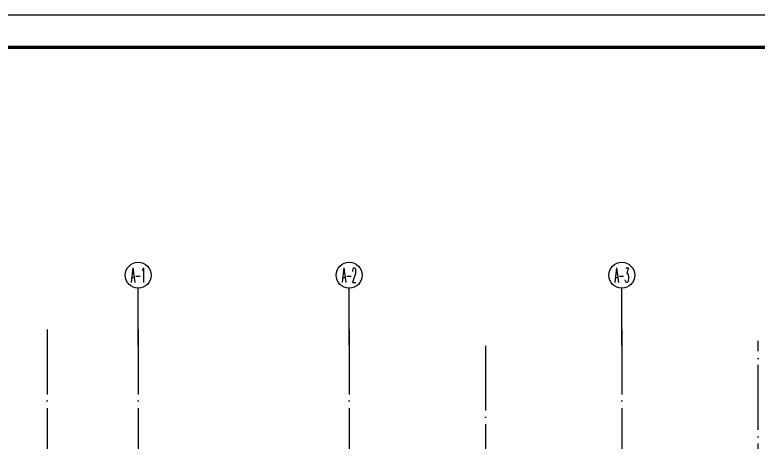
# Model space of a CAD drawing. Extents: x 1980812 to 2226895, y -554123 to 281606.
# Drawn here: x 1992866 to 2015767, y 197939 to 211111 of the extents above; entities that cross this region are included whole.
import ezdxf
from ezdxf.enums import TextEntityAlignment as Align

# ---------------------------------------------------------------- set-up
doc = ezdxf.new("R2010")
doc.units = 0
doc.header["$LTSCALE"] = 1000
doc.header["$MEASUREMENT"] = 0
doc.linetypes.add('DOTE', pattern=[2.42, 2, -0.2, 0.02, -0.2])
for name, color, linetype in [('AXIS', 7, 'Continuous'), ('AXIS_TEXT', 7, 'Continuous'), ('dote', 8, 'DOTE'), ('DQ2', 2, 'Continuous'), ('TK', 1, 'Continuous'), ('WALL', 7, 'Continuous')]:
    doc.layers.add(name, color=color, linetype=linetype)
doc.styles.add('_TCH_AXIS', font='COMPLEX', dxfattribs={"bigfont": 'GBCBIG'})
doc.styles.add('COMPLEX', font='COMPLEX')

# ---------------------------------------------------------------- blocks, each defined once
blk = doc.blocks.new('_AXISO')
blk.add_circle((0, 0), 0.5)
at = {"layer": 'AXIS_TEXT', "style": 'COMPLEX', "width": 1.041667}
blk.add_attdef('A', text='', height=0.56, dxfattribs=at).set_placement((-0.25, -0.28), (0.25, -0.28), align=Align.FIT)
blk = doc.blocks.new('$TD_AUDIT_GENERATED_(9F)')
at = {"layer": 'AXIS'}
for p, q in [((0, 29979), (0, 31745)), ((6500, 29979), (6500, 31745)), ((14900, 29979), (14900, 31745))]:
    blk.add_line(p, q, dxfattribs=at)
at = {"layer": 'dote'}
for p, q in [((-2800, 30469), (-2800, -6248)), ((0, 30469), (0, -6248)), ((6500, 30469), (6500, -6248)), ((14900, 30469), (14900, -6248)), ((19100, 17700), (19100, 30123)), ((10700, 29972), (10700, -5320))]:
    blk.add_line(p, q, dxfattribs=at)
at = {"layer": 'AXIS'}
ref = blk.add_blockref('_AXISO', (0, 32145), dxfattribs=dict(at, xscale=800, yscale=800, zscale=800))
ref.add_attrib('A', 'A-1', dxfattribs={"layer": 'AXIS_TEXT', "height": 452.5, "style": '_TCH_AXIS', "width": 0.375}).set_placement((-226, 31919), (226, 31919), align=Align.FIT)
ref = blk.add_blockref('_AXISO', (6500, 32145), dxfattribs=dict(at, xscale=800, yscale=800, zscale=800))
ref.add_attrib('A', 'A-2', dxfattribs={"layer": 'AXIS_TEXT', "height": 452.5, "style": '_TCH_AXIS', "width": 0.344262}).set_placement((6274, 31919), (6726, 31919), align=Align.FIT)
ref = blk.add_blockref('_AXISO', (14900, 32145), dxfattribs=dict(at, xscale=800, yscale=800, zscale=800))
ref.add_attrib('A', 'A-3', dxfattribs={"layer": 'AXIS_TEXT', "height": 452.5, "style": '_TCH_AXIS', "width": 0.344262}).set_placement((14674, 31919), (15126, 31919), align=Align.FIT)
blk = doc.blocks.new('tu kuang A1 A')
at = {"layer": 'TK'}
blk.add_lwpolyline([(0, 59400), (84100, 59400), (84100, 0), (0, 0)], close=True, dxfattribs=at)
at = {"layer": 'TK', "const_width": 100}
blk.add_lwpolyline([(83100, 1000), (83100, 58400), (2500, 58400), (2500, 1000)], close=True, dxfattribs=at)

msp = doc.modelspace()

# ---------------------------------------------------------------- block references
at = {"layer": 'DQ2'}
msp.add_blockref('tu kuang A1 A', (1980812.3, 151711.3), dxfattribs=at)
at = {"layer": 'WALL'}
msp.add_blockref('$TD_AUDIT_GENERATED_(9F)', (1996666.5, 170940.5), dxfattribs=at)

doc.saveas('drawing.dxf')
